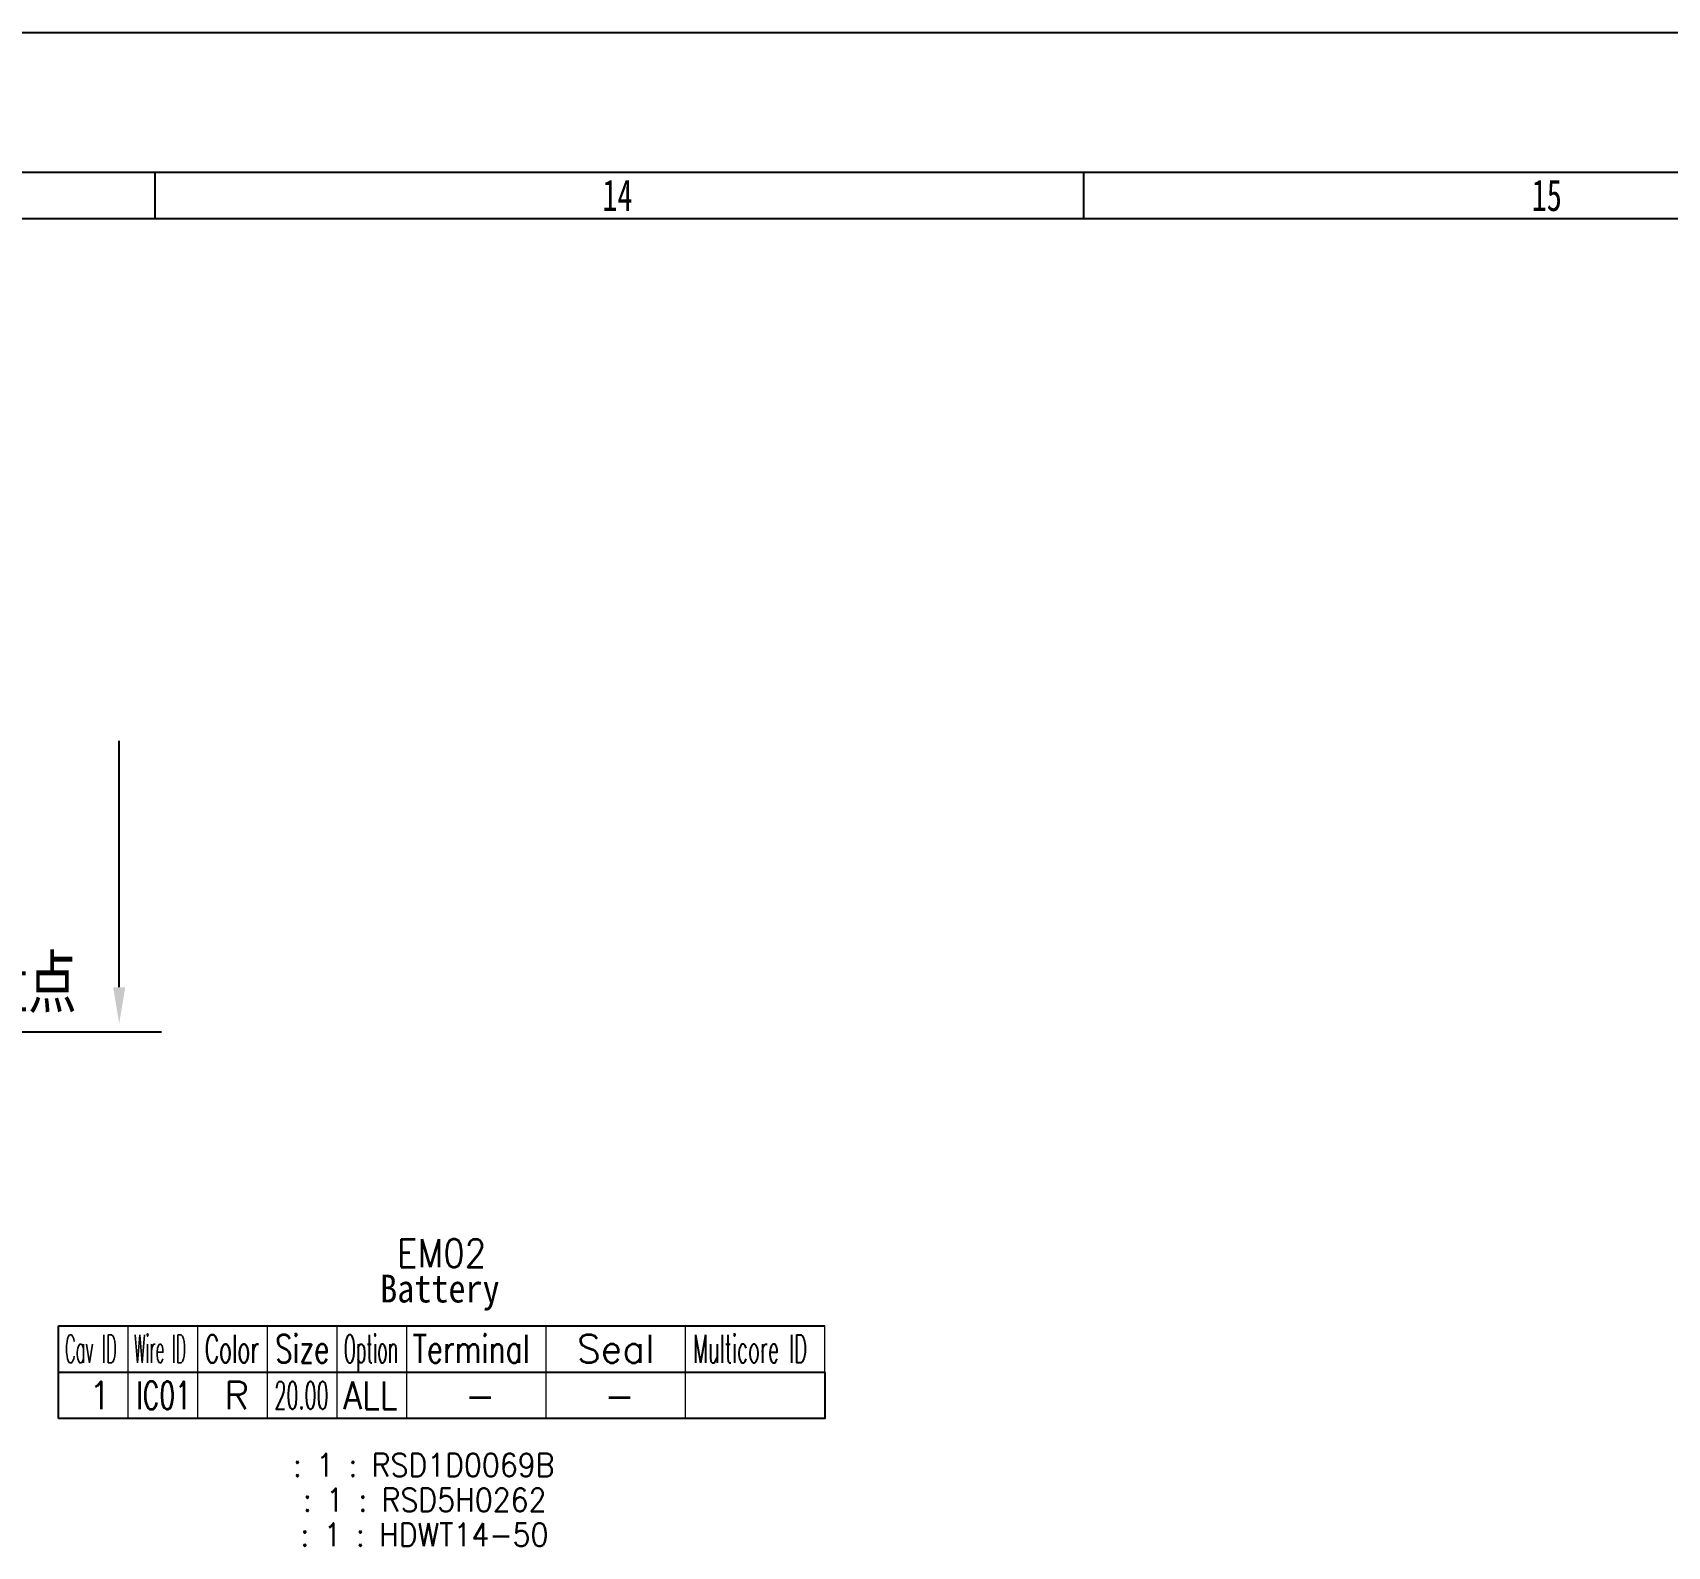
# Model space of a CAD drawing. Header units: inches. Extents: x 47316 to 59086, y 3141 to 11743.
# Drawn here: x 51554.7 to 51730.7, y 11418.3 to 11581.2 of the extents above; entities that cross this region are included whole.
import ezdxf

# ---------------------------------------------------------------- set-up
doc = ezdxf.new("R2010")
doc.units = ezdxf.units.IN
doc.header["$MEASUREMENT"] = 0
doc.styles.add('MtX_SimSun', font='')
doc.styles.get("Standard").update_dxf_attribs({"font": ''})
doc.styles.add('样式 100', font='SimSun.ttf', dxfattribs={"width": 0.7, "height": 3.5})
doc.styles.get('MtX_SimSun').set_extended_font_data('SimSun')
doc.styles.get('Standard').set_extended_font_data('SimSun')

msp = doc.modelspace()

# ---------------------------------------------------------------- linework, layer by layer
at = {"color": 0, "lineweight": -3}
for p, q in [((52030.93, 11581.24), (50247.93, 11581.24)), ((50267.93, 11566.24), (52010.93, 11566.24)), ((51567.93, 11561.24), (51567.93, 11566.24)), ((51667.93, 11561.24), (51667.93, 11566.24)), ((50267.93, 11561.24), (52010.93, 11561.24))]:
    msp.add_line(p, q, dxfattribs=at)
at = {"color": 1, "lineweight": -3}
for p, q in [((51564.06, 11478.46), (51564.06, 11505)), ((51512.02, 11473.66), (51568.62, 11473.66))]:
    msp.add_line(p, q, dxfattribs=at)
at = {"color": 0, "linetype": 'Continuous', "lineweight": -3}
for p, q in [((51557.54, 11442.02), (51640.04, 11442.02)), ((51557.54, 11437.02), (51557.54, 11442.02)), ((51557.54, 11437.02), (51640.04, 11437.02))]:
    msp.add_line(p, q, dxfattribs=at)
at = {"color": 7, "linetype": 'Continuous', "lineweight": 15}
for p, q in [((51565.04, 11437.02), (51565.04, 11442.02)), ((51572.54, 11437.02), (51572.54, 11442.02)), ((51580.04, 11437.02), (51580.04, 11442.02)), ((51587.54, 11437.02), (51587.54, 11442.02)), ((51595.04, 11437.02), (51595.04, 11442.02)), ((51610.04, 11437.02), (51610.04, 11442.02)), ((51625.04, 11437.02), (51625.04, 11442.02)), ((51640.04, 11437.02), (51640.04, 11442.02))]:
    msp.add_line(p, q, dxfattribs=at)
at = {"color": 102, "linetype": 'Continuous', "lineweight": 15}
for p, q in [((51565.04, 11432.02), (51565.04, 11437.02)), ((51572.54, 11432.02), (51572.54, 11437.02)), ((51580.04, 11432.02), (51580.04, 11437.02)), ((51587.54, 11432.02), (51587.54, 11437.02)), ((51595.04, 11432.02), (51595.04, 11437.02)), ((51610.04, 11432.02), (51610.04, 11437.02)), ((51625.04, 11432.02), (51625.04, 11437.02))]:
    msp.add_line(p, q, dxfattribs=at)
at = {"color": 0, "linetype": 'Continuous', "lineweight": -3}
msp.add_lwpolyline([(51557.54, 11432.02), (51557.54, 11437.02), (51640.04, 11437.02), (51640.04, 11432.02)], close=True, dxfattribs=at)
at = {"color": 1, "lineweight": -3}
msp.add_solid([(51564.71, 11478.46), (51564.06, 11474.56), (51563.41, 11478.46)], dxfattribs=at)

# ---------------------------------------------------------------- texts
at = {"color": 0, "lineweight": -3, "style": 'MtX_SimSun', "width": 0.7}
for s, p in [('14', (51616.09, 11562.04)), ('15', (51716.14, 11562.04))]:
    msp.add_text(s, height=3.4, dxfattribs=at).set_placement(p)
at = {"color": 1, "lineweight": -3, "width": 0.7}
msp.add_text('尺寸测量点', height=5.46, dxfattribs=at).set_placement((51533.41, 11476.29))
at = {"color": 6, "linetype": 'Continuous', "lineweight": 20, "char_height": 3, "attachment_point": 1, "style": '样式 100'}
for s, insert, width in [('\\Fromans.shx;\\W0.9000000000;\\T1.0000000000;\\o\\lEM02', (51593.97, 11451.34), 10.6714), ('\\f黑体|b0|i0|c1|p0;\\W0.9000000000;\\T1.0000000000;\\o\\lBattery', (51592.16, 11447.52), 13.591)]:
    msp.add_mtext(s, dxfattribs=dict(at, insert=insert, width=width))
at = {"color": 7, "linetype": 'Continuous', "lineweight": 15, "char_height": 3, "attachment_point": 1, "style": '样式 100'}
for s, insert, width in [('\\Fromans.shx;\\W0.4292452830;\\T1.0000000000;\\o\\lCav ID', (51558.22, 11441.02), 6.5), ('\\Fromans.shx;\\W0.4026548673;\\T1.0000000000;\\o\\lWire ID', (51565.66, 11441.02), 6.5), ('\\Fromans.shx;\\W0.5687500000;\\T1.0000000000;\\o\\lColor', (51573.28, 11441.02), 6.5), ('\\Fromans.shx;\\W0.7222222222;\\T1.0000000000;\\o\\lSize', (51580.85, 11441.02), 6.5), ('\\Fromans.shx;\\W0.4595959596;\\T1.0000000000;\\o\\lOption', (51588.24, 11441.02), 6.5), ('\\Fromans.shx;\\W0.7480916031;\\T1.0000000000;\\o\\lTerminal', (51595.65, 11441.02), 14), ('\\Fromans.shx;\\W1.0000000000;\\T1.0000000000;\\o\\lSeal', (51613.33, 11441.02), 9.2857), ('\\Fromans.shx;\\W0.5185185185;\\T1.0000000000;\\o\\lMulticore ID', (51625.84, 11441.02), 14), ('\\Fromans.shx;\\W1.0000000000;\\T1.0000000000;\\o\\l1', (51560.72, 11436.02), 2.8571)]:
    msp.add_mtext(s, dxfattribs=dict(at, insert=insert, width=width))
at = {"color": 21, "linetype": 'Continuous', "lineweight": 15, "char_height": 3, "attachment_point": 1, "style": '样式 100'}
for s, insert, width in [('\\Fromans.shx;\\W0.6594202899;\\T1.0000000000;\\o\\lIC01', (51565.92, 11436.02), 6.5), ('\\Fromans.shx;\\W0.5055555556;\\T1.0000000000;\\o\\l20.00', (51580.76, 11436.02), 6.5), ('\\Fromans.shx;\\W1.0000000000;\\T1.0000000000;\\o\\l-', (51601.25, 11436.02), 3.7143)]:
    msp.add_mtext(s, dxfattribs=dict(at, insert=insert, width=width))
at = {"color": 140, "linetype": 'Continuous', "lineweight": 15, "char_height": 3, "attachment_point": 1, "style": '样式 100'}
for s, insert, width in [('\\Fromans.shx;\\W1.0000000000;\\T1.0000000000;\\o\\lR', (51575.36, 11436.02), 3), ('\\Fromans.shx;\\W0.8750000000;\\T1.0000000000;\\o\\lALL', (51588.17, 11436.02), 6.5), ('\\Fromans.shx;\\W1.0000000000;\\T1.0000000000;\\o\\l-', (51616.25, 11436.02), 3.7143)]:
    msp.add_mtext(s, dxfattribs=dict(at, insert=insert, width=width))
at = {"color": 42, "linetype": 'Continuous', "lineweight": 15, "char_height": 2.5, "attachment_point": 1, "style": '样式 100'}
for s, insert, width in [('\\Fromans.shx;\\W0.9000000000;\\T1.0000000000;\\o\\l : 1 : RSD1D0069B', (51581.22, 11428.27), 35.1429), ('\\Fromans.shx;\\W0.9000000000;\\T1.0000000000;\\o\\l : 1 : RSD5H0262', (51582.29, 11424.52), 33), ('\\Fromans.shx;\\W0.9000000000;\\T1.0000000000;\\o\\l : 1 : HDWT14-50', (51582.02, 11420.77), 33.5357)]:
    msp.add_mtext(s, dxfattribs=dict(at, insert=insert, width=width))

doc.saveas('drawing.dxf')
